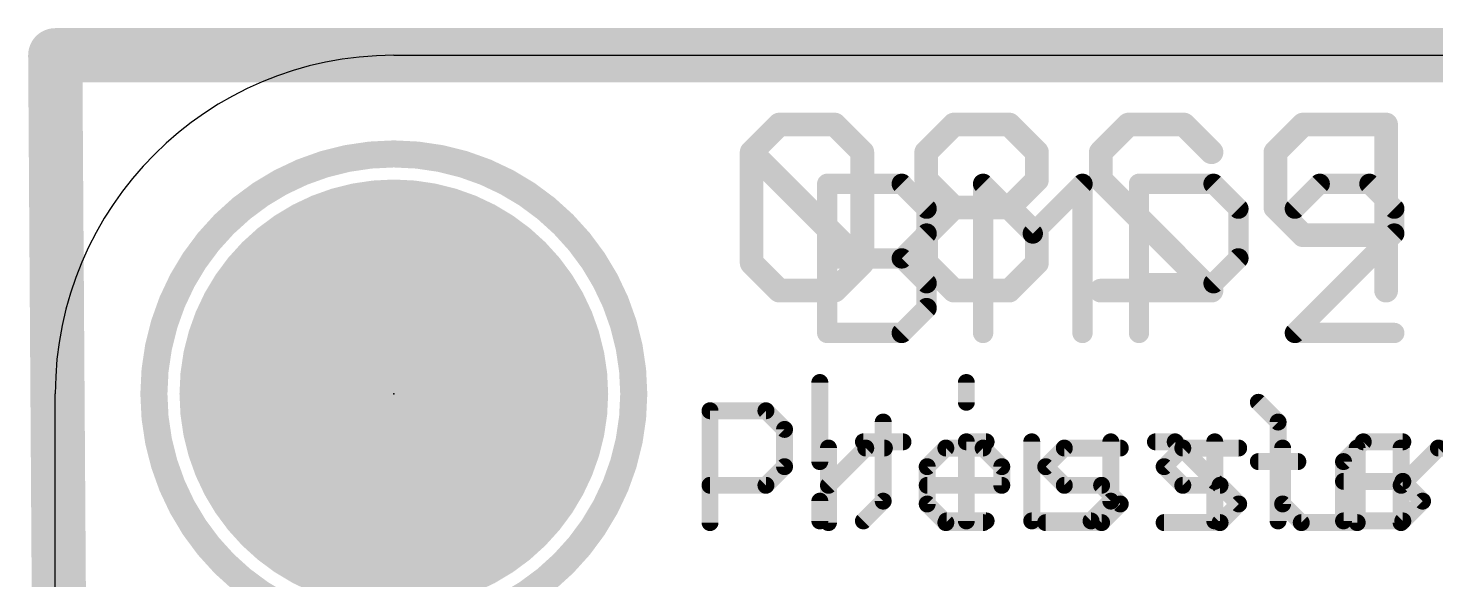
# Model space of a CAD drawing. Extents: x -0.2 to 18.1, y -0.2 to 19.3.
# Drawn here: x -0.2 to 10.36, y 15.12 to 19.25 of the extents above; entities that cross this region are included whole.
import ezdxf

# ---------------------------------------------------------------- set-up
doc = ezdxf.new("R2010")
doc.units = 0
for name, color, linetype in [('16', 132, 'CONTINUOUS'), ('17', 110, 'CONTINUOUS'), ('20', 53, 'CONTINUOUS'), ('21', 40, 'CONTINUOUS'), ('22', 6, 'CONTINUOUS'), ('23', 40, 'CONTINUOUS')]:
    doc.layers.add(name, color=color, linetype=linetype)

# ---------------------------------------------------------------- blocks, each defined once
blk = doc.blocks.new('ROUNDP')
at = {"const_width": 0.5}
blk.add_lwpolyline([(0, -0.25, 1), (0, 0.25, 1), (0, -0.25)], format="xyb", dxfattribs=at)

msp = doc.modelspace()

# ---------------------------------------------------------------- linework, layer by layer
at = {"layer": '16', "const_width": 0.4064}
for points in [[(0, 19.05), (17.78, 19.05)], [(0.127, 0), (0, 19.05)]]:
    msp.add_lwpolyline(points, dxfattribs=at)
at = {"layer": '16', "const_width": 0.2032}
for points in [[(0, 19.1516, 1), (0, 18.9484)], [(0.1016, 19.0507, 1), (-0.1016, 19.0493)]]:
    msp.add_lwpolyline(points, format="xyb", dxfattribs=at)
at = {"layer": '20'}
for p, q in [((2.54, 19.05), (15.24, 19.05)), ((0, 2.54), (0, 16.51))]:
    msp.add_line(p, q, dxfattribs=at)
msp.add_arc((2.54, 16.51), 2.54, 90, 180, dxfattribs=at)
at = {"layer": '21'}
for points, const_width in [([(2.54, 14.71, 1), (2.54, 18.31, 1), (2.54, 14.71)], 0.2032), ([(5.8293, 18.0858, 1), (5.7531, 18.0858)], 0.0762), ([(5.7912, 18.1239, 1), (5.7912, 18.0477)], 0.0762), ([(6.3774, 18.1127, 1), (6.3235, 18.0588)], 0.0762), ([(6.3505, 18.0477, 1), (6.3505, 18.1239)], 0.0762), ([(6.9987, 18.0858, 1), (6.9225, 18.0858)], 0.0762), ([(6.9875, 18.1127, 1), (6.9337, 18.0588)], 0.0762), ([(7.7444, 18.0858, 1), (7.6682, 18.0858)], 0.0762), ([(7.7332, 18.0588, 1), (7.6794, 18.1127)], 0.0762), ([(8.1681, 18.0858, 1), (8.0919, 18.0858)], 0.0762), ([(8.13, 18.1239, 1), (8.13, 18.0477)], 0.0762), ([(8.7162, 18.1127, 1), (8.6623, 18.0588)], 0.0762), ([(8.6893, 18.0477, 1), (8.6893, 18.1239)], 0.0762), ([(9.4858, 18.1239, 1), (9.4858, 18.0477)], 0.0762), ([(9.5128, 18.0588, 1), (9.4589, 18.1127)], 0.0762), ([(9.8856, 18.1127, 1), (9.8317, 18.0588)], 0.0762), ([(9.8587, 18.0477, 1), (9.8587, 18.1239)], 0.0762), ([(6.575, 17.8993, 1), (6.4988, 17.8993)], 0.0762), ([(6.51, 17.8724, 1), (6.5638, 17.9263)], 0.0762), ([(8.9138, 17.8993, 1), (8.8376, 17.8993)], 0.0762), ([(8.8488, 17.8724, 1), (8.9026, 17.9263)], 0.0762), ([(9.2724, 17.9263, 1), (9.3263, 17.8724)], 0.0762), ([(10.0832, 17.8993, 1), (10.007, 17.8993)], 0.0762), ([(10.0182, 17.8724, 1), (10.072, 17.9263)], 0.0762), ([(6.4988, 17.7129, 1), (6.575, 17.7129)], 0.0762), ([(6.5638, 17.686, 1), (6.51, 17.7398)], 0.0762), ([(7.3065, 17.7398, 1), (7.3604, 17.686)], 0.0762), ([(7.3065, 17.686, 1), (7.3604, 17.7398)], 0.0762), ([(10.007, 17.7129, 1), (10.0832, 17.7129)], 0.0762), ([(10.072, 17.686, 1), (10.0182, 17.7398)], 0.0762), ([(5.7912, 17.5646, 1), (5.7912, 17.4884)], 0.0762), ([(6.3774, 17.5534, 1), (6.3235, 17.4995)], 0.0762), ([(6.3235, 17.5534, 1), (6.3774, 17.4995)], 0.0762), ([(6.3505, 17.4884, 1), (6.3505, 17.5646)], 0.0762), ([(8.8376, 17.5265, 1), (8.9138, 17.5265)], 0.0762), ([(8.9026, 17.4995, 1), (8.8488, 17.5534)], 0.0762), ([(6.575, 17.3401, 1), (6.4988, 17.3401)], 0.0762), ([(6.51, 17.3131, 1), (6.5638, 17.367)], 0.0762), ([(8.13, 17.3782, 1), (8.13, 17.302)], 0.0762), ([(8.6623, 17.367, 1), (8.7162, 17.3131)], 0.0762), ([(8.6893, 17.302, 1), (8.6893, 17.3782)], 0.0762), ([(6.5638, 17.1267, 1), (6.51, 17.1806)], 0.0762), ([(6.4988, 17.1536, 1), (6.575, 17.1536)], 0.0762), ([(5.7912, 17.0053, 1), (5.7912, 16.9291)], 0.0762), ([(5.7531, 16.9672, 1), (5.8293, 16.9672)], 0.0762), ([(6.3235, 16.9941, 1), (6.3774, 16.9403)], 0.0762), ([(6.3505, 16.9291, 1), (6.3505, 17.0053)], 0.0762), ([(6.9225, 16.9672, 1), (6.9987, 16.9672)], 0.0762), ([(7.6682, 16.9672, 1), (7.7444, 16.9672)], 0.0762), ([(8.0919, 16.9672, 1), (8.1681, 16.9672)], 0.0762), ([(9.2994, 17.0053, 1), (9.2994, 16.9291)], 0.0762), ([(9.2724, 16.9941, 1), (9.3263, 16.9403)], 0.0762), ([(10.0451, 16.9291, 1), (10.0451, 17.0053)], 0.0762), ([(4.9119, 16.4155, 1), (4.9119, 16.352)], 0.0635), ([(4.9437, 16.3837, 1), (4.8802, 16.3837)], 0.0635), ([(5.3538, 16.4062, 1), (5.3089, 16.3613)], 0.0635), ([(5.3314, 16.352, 1), (5.3314, 16.4155)], 0.0635), ([(5.5029, 16.2439, 1), (5.4394, 16.2439)], 0.0635), ([(5.4487, 16.2214, 1), (5.4936, 16.2663)], 0.0635), ([(5.8324, 16.1041, 1), (5.7689, 16.1041)], 0.0635), ([(6.0803, 16.1358, 1), (6.0803, 16.0723)], 0.0635), ([(6.1027, 16.0816, 1), (6.0578, 16.1265)], 0.0635), ([(6.2201, 16.0723, 1), (6.2201, 16.1358)], 0.0635), ([(6.6811, 16.1358, 1), (6.6811, 16.0723)], 0.0635), ([(6.7035, 16.0816, 1), (6.6586, 16.1265)], 0.0635), ([(6.9832, 16.1265, 1), (6.9383, 16.0816)], 0.0635), ([(6.9607, 16.0723, 1), (6.9607, 16.1358)], 0.0635), ([(7.5698, 16.1358, 1), (7.5698, 16.0723)], 0.0635), ([(7.5923, 16.0816, 1), (7.5474, 16.1265)], 0.0635), ([(7.9893, 16.0723, 1), (7.9893, 16.1358)], 0.0635), ([(8.4586, 16.1358, 1), (8.4586, 16.0723)], 0.0635), ([(8.481, 16.0816, 1), (8.4361, 16.1265)], 0.0635), ([(8.878, 16.0723, 1), (8.878, 16.1358)], 0.0635), ([(9.2392, 16.1041, 1), (9.1757, 16.1041)], 0.0635), ([(9.7985, 16.1041, 1), (9.735, 16.1041)], 0.0635), ([(10.128, 16.1041, 1), (10.0645, 16.1041)], 0.0635), ([(10.3759, 16.1358, 1), (10.3759, 16.0723)], 0.0635), ([(10.3983, 16.0816, 1), (10.3534, 16.1265)], 0.0635), ([(5.4394, 15.9643, 1), (5.5029, 15.9643)], 0.0635), ([(5.4936, 15.9418, 1), (5.4487, 15.9867)], 0.0635), ([(6.573, 15.9643, 1), (6.5095, 15.9643)], 0.0635), ([(6.5188, 15.9867, 1), (6.5637, 15.9418)], 0.0635), ([(7.1323, 15.9643, 1), (7.0688, 15.9643)], 0.0635), ([(7.0781, 15.9418, 1), (7.123, 15.9867)], 0.0635), ([(7.4525, 15.9867, 1), (7.4076, 15.9418)], 0.0635), ([(7.4076, 15.9867, 1), (7.4525, 15.9418)], 0.0635), ([(8.3412, 15.9867, 1), (8.2963, 15.9418)], 0.0635), ([(8.2963, 15.9867, 1), (8.3412, 15.9418)], 0.0635), ([(4.9119, 15.8562, 1), (4.9119, 15.7927)], 0.0635), ([(5.3089, 15.8469, 1), (5.3538, 15.802)], 0.0635), ([(5.3314, 15.7927, 1), (5.3314, 15.8562)], 0.0635), ([(5.7782, 15.8469, 1), (5.8231, 15.802)], 0.0635), ([(6.5413, 15.8562, 1), (6.5413, 15.7927)], 0.0635), ([(7.0688, 15.8244, 1), (7.1323, 15.8244)], 0.0635), ([(7.1005, 15.7927, 1), (7.1005, 15.8562)], 0.0635), ([(7.5698, 15.8562, 1), (7.5698, 15.7927)], 0.0635), ([(7.5474, 15.802, 1), (7.5923, 15.8469)], 0.0635), ([(7.8719, 15.8469, 1), (7.827, 15.802)], 0.0635), ([(7.8495, 15.7927, 1), (7.8495, 15.8562)], 0.0635), ([(8.4586, 15.8562, 1), (8.4586, 15.7927)], 0.0635), ([(8.4361, 15.802, 1), (8.481, 15.8469)], 0.0635), ([(8.7607, 15.8469, 1), (8.7158, 15.802)], 0.0635), ([(8.7382, 15.7927, 1), (8.7382, 15.8562)], 0.0635), ([(10.0738, 15.8469, 1), (10.1187, 15.802)], 0.0635), ([(6.5637, 15.7071, 1), (6.5188, 15.6622)], 0.0635), ([(8.0117, 15.6622, 1), (7.9668, 15.7071)], 0.0635), ([(7.9668, 15.6622, 1), (8.0117, 15.7071)], 0.0635), ([(8.9005, 15.6622, 1), (8.8556, 15.7071)], 0.0635), ([(8.8556, 15.6622, 1), (8.9005, 15.7071)], 0.0635), ([(9.2299, 15.7071, 1), (9.185, 15.6622)], 0.0635), ([(6.5095, 15.6846, 1), (6.573, 15.6846)], 0.0635), ([(9.1757, 15.6846, 1), (9.2392, 15.6846)], 0.0635), ([(4.8802, 15.5448, 1), (4.9437, 15.5448)], 0.0635), ([(5.7689, 15.5448, 1), (5.8324, 15.5448)], 0.0635), ([(6.6811, 15.5766, 1), (6.6811, 15.513)], 0.0635), ([(6.6586, 15.5223, 1), (6.7035, 15.5673)], 0.0635), ([(6.9607, 15.513, 1), (6.9607, 15.5766)], 0.0635), ([(7.43, 15.5766, 1), (7.43, 15.513)], 0.0635), ([(7.827, 15.5673, 1), (7.8719, 15.5223)], 0.0635), ([(7.8495, 15.513, 1), (7.8495, 15.5766)], 0.0635), ([(8.3187, 15.5766, 1), (8.3187, 15.513)], 0.0635), ([(8.7158, 15.5673, 1), (8.7607, 15.5223)], 0.0635), ([(8.7382, 15.513, 1), (8.7382, 15.5766)], 0.0635), ([(9.3473, 15.5766, 1), (9.3473, 15.513)], 0.0635), ([(9.3249, 15.5223, 1), (9.3698, 15.5673)], 0.0635), ([(9.735, 15.5448, 1), (9.7985, 15.5448)], 0.0635), ([(9.7668, 15.513, 1), (9.7668, 15.5766)], 0.0635), ([(10.0645, 15.5448, 1), (10.128, 15.5448)], 0.0635)]:
    msp.add_lwpolyline(points, format="xyb", dxfattribs=dict(at, const_width=const_width))
for points, const_width in [([(5.7912, 16.9672), (5.7912, 18.0858)], 0.1524), ([(5.7912, 18.0858), (6.3505, 18.0858)], 0.1524), ([(6.3505, 18.0858), (6.5369, 17.8993)], 0.1524), ([(6.9606, 16.9672), (6.9606, 18.0858)], 0.1524), ([(6.9606, 18.0858), (7.3334, 17.7129)], 0.1524), ([(7.3334, 17.7129), (7.7063, 18.0858)], 0.1524), ([(7.7063, 18.0858), (7.7063, 16.9672)], 0.1524), ([(8.13, 16.9672), (8.13, 18.0858)], 0.1524), ([(8.13, 18.0858), (8.6893, 18.0858)], 0.1524), ([(8.6893, 18.0858), (8.8757, 17.8993)], 0.1524), ([(9.4858, 18.0858), (9.2994, 17.8993)], 0.1524), ([(9.8587, 18.0858), (9.4858, 18.0858)], 0.1524), ([(10.0451, 17.8993), (9.8587, 18.0858)], 0.1524), ([(6.5369, 17.8993), (6.5369, 17.7129)], 0.1524), ([(8.8757, 17.8993), (8.8757, 17.5265)], 0.1524), ([(10.0451, 17.7129), (10.0451, 17.8993)], 0.1524), ([(6.5369, 17.7129), (6.3505, 17.5265)], 0.1524), ([(9.2994, 16.9672), (10.0451, 17.7129)], 0.1524), ([(5.7912, 17.5265), (6.3505, 17.5265)], 0.1524), ([(6.3505, 17.5265), (6.5369, 17.3401)], 0.1524), ([(8.8757, 17.5265), (8.6893, 17.3401)], 0.1524), ([(6.5369, 17.3401), (6.5369, 17.1536)], 0.1524), ([(8.6893, 17.3401), (8.13, 17.3401)], 0.1524), ([(6.5369, 17.1536), (6.3505, 16.9672)], 0.1524), ([(6.3505, 16.9672), (5.7912, 16.9672)], 0.1524), ([(10.0451, 16.9672), (9.2994, 16.9672)], 0.1524), ([(4.9119, 15.5448), (4.9119, 16.3837)], 0.127), ([(4.9119, 16.3837), (5.3314, 16.3837)], 0.127), ([(5.3314, 16.3837), (5.4712, 16.2439)], 0.127), ([(5.4712, 16.2439), (5.4712, 15.9643)], 0.127), ([(5.8006, 15.5448), (5.8006, 16.1041)], 0.127), ([(5.8006, 15.8244), (6.0803, 16.1041)], 0.127), ([(6.0803, 16.1041), (6.2201, 16.1041)], 0.127), ([(6.5413, 15.9643), (6.6811, 16.1041)], 0.127), ([(6.6811, 16.1041), (6.9607, 16.1041)], 0.127), ([(6.9607, 16.1041), (7.1005, 15.9643)], 0.127), ([(7.43, 15.9643), (7.5698, 16.1041)], 0.127), ([(7.5698, 16.1041), (7.9893, 16.1041)], 0.127), ([(8.3187, 15.9643), (8.4586, 16.1041)], 0.127), ([(8.4586, 16.1041), (8.878, 16.1041)], 0.127), ([(9.2075, 16.1041), (9.2075, 15.6846)], 0.127), ([(9.7668, 15.5448), (9.7668, 16.1041)], 0.127), ([(10.0962, 15.5448), (10.0962, 16.1041)], 0.127), ([(10.0962, 15.8244), (10.3759, 16.1041)], 0.127), ([(10.3759, 16.1041), (10.5157, 16.1041)], 0.127), ([(5.4712, 15.9643), (5.3314, 15.8244)], 0.127), ([(6.5413, 15.6846), (6.5413, 15.9643)], 0.127), ([(7.1005, 15.9643), (7.1005, 15.8244)], 0.127), ([(7.5698, 15.8244), (7.43, 15.9643)], 0.127), ([(8.4586, 15.8244), (8.3187, 15.9643)], 0.127), ([(5.3314, 15.8244), (4.9119, 15.8244)], 0.127), ([(7.1005, 15.8244), (6.5413, 15.8244)], 0.127), ([(7.8495, 15.8244), (7.5698, 15.8244)], 0.127), ([(7.9893, 15.6846), (7.8495, 15.8244)], 0.127), ([(8.7382, 15.8244), (8.4586, 15.8244)], 0.127), ([(8.878, 15.6846), (8.7382, 15.8244)], 0.127), ([(6.6811, 15.5448), (6.5413, 15.6846)], 0.127), ([(7.8495, 15.5448), (7.9893, 15.6846)], 0.127), ([(8.7382, 15.5448), (8.878, 15.6846)], 0.127), ([(9.2075, 15.6846), (9.3473, 15.5448)], 0.127), ([(6.9607, 15.5448), (6.6811, 15.5448)], 0.127), ([(7.43, 15.5448), (7.8495, 15.5448)], 0.127), ([(8.3187, 15.5448), (8.7382, 15.5448)], 0.127), ([(9.3473, 15.5448), (9.7668, 15.5448)], 0.127)]:
    msp.add_lwpolyline(points, dxfattribs=dict(at, const_width=const_width))
at = {"layer": '22'}
for points, const_width in [([(5.4318, 18.5304), (5.2242, 18.3228)], 0.1778), ([(5.847, 18.5304), (5.4318, 18.5304)], 0.1778), ([(6.0547, 18.3228), (5.847, 18.5304)], 0.1778), ([(6.7416, 18.5304), (6.5339, 18.3228)], 0.1778), ([(7.1568, 18.5304), (6.7416, 18.5304)], 0.1778), ([(7.3644, 18.3228), (7.1568, 18.5304)], 0.1778), ([(7.8437, 18.3228), (8.0513, 18.5304)], 0.1778), ([(8.0513, 18.5304), (8.4665, 18.5304)], 0.1778), ([(8.4665, 18.5304), (8.6741, 18.3228)], 0.1778), ([(9.361, 18.5304), (9.1534, 18.3228)], 0.1778), ([(9.9838, 18.5304), (9.361, 18.5304)], 0.1778), ([(9.9838, 17.2847), (9.9838, 18.5304)], 0.1778), ([(5.2242, 18.3228), (5.2242, 17.4923)], 0.1778), ([(6.0547, 17.4923), (5.2242, 18.3228)], 0.1778), ([(6.0547, 17.4923), (6.0547, 18.3228)], 0.1778), ([(6.5339, 18.3228), (6.5339, 18.1151)], 0.1778), ([(7.3644, 18.1151), (7.3644, 18.3228)], 0.1778), ([(7.8437, 18.1151), (7.8437, 18.3228)], 0.1778), ([(9.1534, 18.3228), (9.1534, 17.9075)], 0.1778), ([(6.5339, 18.1151), (6.7416, 17.9075)], 0.1778), ([(7.1568, 17.9075), (7.3644, 18.1151)], 0.1778), ([(8.6741, 17.2847), (7.8437, 18.1151)], 0.1778), ([(6.7416, 17.9075), (6.5339, 17.6999)], 0.1778), ([(7.1568, 17.9075), (6.7416, 17.9075)], 0.1778), ([(7.3644, 17.6999), (7.1568, 17.9075)], 0.1778), ([(9.1534, 17.9075), (9.361, 17.6999)], 0.1778), ([(6.5339, 17.6999), (6.5339, 17.4923)], 0.1778), ([(7.3644, 17.4923), (7.3644, 17.6999)], 0.1778), ([(9.361, 17.6999), (9.9838, 17.6999)], 0.1778), ([(5.2242, 17.4923), (5.4318, 17.2847)], 0.1778), ([(5.847, 17.2847), (6.0547, 17.4923)], 0.1778), ([(6.5339, 17.4923), (6.7416, 17.2847)], 0.1778), ([(7.1568, 17.2847), (7.3644, 17.4923)], 0.1778), ([(5.4318, 17.2847), (5.847, 17.2847)], 0.1778), ([(6.7416, 17.2847), (7.1568, 17.2847)], 0.1778), ([(7.8437, 17.2847), (8.6741, 17.2847)], 0.1778), ([(5.7358, 16.5956), (5.7358, 16.0024)], 0.127), ([(6.8349, 16.5956), (6.8349, 16.4473)], 0.127), ([(9.1737, 16.299), (9.0254, 16.4473)], 0.127), ([(6.2112, 16.299), (6.2112, 15.7058)], 0.127), ([(9.1737, 15.5575), (9.1737, 16.299)], 0.127), ([(6.3595, 16.1507), (6.0629, 16.1507)], 0.127), ([(6.9832, 16.1507), (6.8349, 16.1507)], 0.127), ([(6.8349, 16.1507), (6.8349, 15.5575)], 0.127), ([(7.3255, 15.5575), (7.3255, 16.1507)], 0.127), ([(7.9187, 16.1507), (7.9187, 15.7058)], 0.127), ([(8.4017, 16.1507), (8.2534, 16.1507)], 0.127), ([(8.6983, 15.8541), (8.4017, 16.1507)], 0.127), ([(8.6983, 15.5575), (8.6983, 16.1507)], 0.127), ([(9.8126, 16.1507), (9.6643, 16.0024)], 0.127), ([(10.1092, 16.1507), (9.8126, 16.1507)], 0.127), ([(9.3219, 16.0024), (9.0254, 16.0024)], 0.127), ([(9.6643, 16.0024), (9.6643, 15.5575)], 0.127), ([(10.1092, 15.8541), (9.6643, 15.8541)], 0.127), ([(10.2575, 15.7058), (10.1092, 15.8541)], 0.127), ([(5.7358, 15.7058), (5.7358, 15.5575)], 0.127), ([(6.2112, 15.7058), (6.0629, 15.5575)], 0.127), ([(7.9187, 15.7058), (7.7704, 15.5575)], 0.127), ([(10.1092, 15.5575), (10.2575, 15.7058)], 0.127), ([(6.9832, 15.5575), (6.6866, 15.5575)], 0.127), ([(7.7704, 15.5575), (7.3255, 15.5575)], 0.127), ([(9.6643, 15.5575), (10.1092, 15.5575)], 0.127)]:
    msp.add_lwpolyline(points, dxfattribs=dict(at, const_width=const_width))
for points, const_width in [([(5.4318, 18.5748, 1), (5.4318, 18.4859)], 0.0889), ([(5.4633, 18.4989, 1), (5.4004, 18.5618)], 0.0889), ([(5.8785, 18.5618, 1), (5.8156, 18.4989)], 0.0889), ([(5.847, 18.4859, 1), (5.847, 18.5748)], 0.0889), ([(6.7416, 18.5748, 1), (6.7416, 18.4859)], 0.0889), ([(6.773, 18.4989, 1), (6.7101, 18.5618)], 0.0889), ([(7.1882, 18.5618, 1), (7.1253, 18.4989)], 0.0889), ([(7.1568, 18.4859, 1), (7.1568, 18.5748)], 0.0889), ([(8.0513, 18.5748, 1), (8.0513, 18.4859)], 0.0889), ([(8.0827, 18.4989, 1), (8.0198, 18.5618)], 0.0889), ([(8.4979, 18.5618, 1), (8.4351, 18.4989)], 0.0889), ([(8.4665, 18.4859, 1), (8.4665, 18.5748)], 0.0889), ([(9.361, 18.5748, 1), (9.361, 18.4859)], 0.0889), ([(9.3924, 18.4989, 1), (9.3296, 18.5618)], 0.0889), ([(10.0283, 18.5304, 1), (9.9394, 18.5304)], 0.0889), ([(9.9838, 18.4859, 1), (9.9838, 18.5748)], 0.0889), ([(5.2687, 18.3228, 1), (5.1798, 18.3228)], 0.0889), ([(5.2556, 18.3542, 1), (5.1928, 18.2913)], 0.0889), ([(5.1928, 18.3542, 1), (5.2556, 18.2913)], 0.0889), ([(6.0991, 18.3228, 1), (6.0102, 18.3228)], 0.0889), ([(6.0232, 18.2913, 1), (6.0861, 18.3542)], 0.0889), ([(6.5784, 18.3228, 1), (6.4895, 18.3228)], 0.0889), ([(6.5025, 18.3542, 1), (6.5654, 18.2913)], 0.0889), ([(7.4088, 18.3228, 1), (7.3199, 18.3228)], 0.0889), ([(7.333, 18.2913, 1), (7.3958, 18.3542)], 0.0889), ([(7.8122, 18.3542, 1), (7.8751, 18.2913)], 0.0889), ([(7.8881, 18.3228, 1), (7.7992, 18.3228)], 0.0889), ([(8.6427, 18.2913, 1), (8.7055, 18.3542)], 0.0889), ([(9.1978, 18.3228, 1), (9.1089, 18.3228)], 0.0889), ([(9.122, 18.3542, 1), (9.1848, 18.2913)], 0.0889), ([(6.5654, 18.1466, 1), (6.5025, 18.0837)], 0.0889), ([(7.3958, 18.0837, 1), (7.333, 18.1466)], 0.0889), ([(7.8751, 18.1466, 1), (7.8122, 18.0837)], 0.0889), ([(6.4895, 18.1151, 1), (6.5784, 18.1151)], 0.0889), ([(7.3199, 18.1151, 1), (7.4088, 18.1151)], 0.0889), ([(7.7992, 18.1151, 1), (7.8881, 18.1151)], 0.0889), ([(6.7416, 17.952, 1), (6.7416, 17.8631)], 0.0889), ([(6.773, 17.8761, 1), (6.7101, 17.939)], 0.0889), ([(6.7101, 17.8761, 1), (6.773, 17.939)], 0.0889), ([(7.1882, 17.939, 1), (7.1253, 17.8761)], 0.0889), ([(7.1253, 17.939, 1), (7.1882, 17.8761)], 0.0889), ([(7.1568, 17.8631, 1), (7.1568, 17.952)], 0.0889), ([(9.1848, 17.939, 1), (9.122, 17.8761)], 0.0889), ([(9.1089, 17.9075, 1), (9.1978, 17.9075)], 0.0889), ([(6.5784, 17.6999, 1), (6.4895, 17.6999)], 0.0889), ([(6.5025, 17.7313, 1), (6.5654, 17.6685)], 0.0889), ([(7.4088, 17.6999, 1), (7.3199, 17.6999)], 0.0889), ([(7.333, 17.6685, 1), (7.3958, 17.7313)], 0.0889), ([(9.361, 17.7444, 1), (9.361, 17.6555)], 0.0889), ([(9.3296, 17.6685, 1), (9.3924, 17.7313)], 0.0889), ([(9.9838, 17.6555, 1), (9.9838, 17.7444)], 0.0889), ([(5.2556, 17.5237, 1), (5.1928, 17.4609)], 0.0889), ([(5.1798, 17.4923, 1), (5.2687, 17.4923)], 0.0889), ([(6.0102, 17.4923, 1), (6.0991, 17.4923)], 0.0889), ([(6.0861, 17.4609, 1), (6.0232, 17.5237)], 0.0889), ([(6.0232, 17.4609, 1), (6.0861, 17.5237)], 0.0889), ([(6.4895, 17.4923, 1), (6.5784, 17.4923)], 0.0889), ([(6.5654, 17.5237, 1), (6.5025, 17.4609)], 0.0889), ([(7.3199, 17.4923, 1), (7.4088, 17.4923)], 0.0889), ([(7.3958, 17.4609, 1), (7.333, 17.5237)], 0.0889), ([(5.4318, 17.3292, 1), (5.4318, 17.2402)], 0.0889), ([(5.4004, 17.2533, 1), (5.4633, 17.3161)], 0.0889), ([(5.8156, 17.3161, 1), (5.8785, 17.2533)], 0.0889), ([(5.847, 17.2402, 1), (5.847, 17.3292)], 0.0889), ([(6.7416, 17.3292, 1), (6.7416, 17.2402)], 0.0889), ([(6.7101, 17.2533, 1), (6.773, 17.3161)], 0.0889), ([(7.1253, 17.3161, 1), (7.1882, 17.2533)], 0.0889), ([(7.1568, 17.2402, 1), (7.1568, 17.3292)], 0.0889), ([(7.8437, 17.3292, 1), (7.8437, 17.2402)], 0.0889), ([(8.6427, 17.2533, 1), (8.7055, 17.3161)], 0.0889), ([(8.6741, 17.2402, 1), (8.6741, 17.3292)], 0.0889), ([(9.9394, 17.2847, 1), (10.0283, 17.2847)], 0.0889), ([(5.7675, 16.5956, 1), (5.704, 16.5956)], 0.0635), ([(6.8666, 16.5956, 1), (6.8031, 16.5956)], 0.0635), ([(6.8031, 16.4473, 1), (6.8666, 16.4473)], 0.0635), ([(9.0478, 16.4697, 1), (9.0029, 16.4248)], 0.0635), ([(6.2429, 16.299, 1), (6.1794, 16.299)], 0.0635), ([(9.2054, 16.299, 1), (9.1419, 16.299)], 0.0635), ([(9.1512, 16.2765, 1), (9.1961, 16.3214)], 0.0635), ([(6.0629, 16.1824, 1), (6.0629, 16.1189)], 0.0635), ([(6.3595, 16.1189, 1), (6.3595, 16.1824)], 0.0635), ([(6.8666, 16.1507, 1), (6.8031, 16.1507)], 0.0635), ([(6.8349, 16.1824, 1), (6.8349, 16.1189)], 0.0635), ([(6.9832, 16.1189, 1), (6.9832, 16.1824)], 0.0635), ([(7.3572, 16.1507, 1), (7.2937, 16.1507)], 0.0635), ([(7.9504, 16.1507, 1), (7.8869, 16.1507)], 0.0635), ([(8.2534, 16.1824, 1), (8.2534, 16.1189)], 0.0635), ([(8.4241, 16.1731, 1), (8.3792, 16.1282)], 0.0635), ([(8.4017, 16.1189, 1), (8.4017, 16.1824)], 0.0635), ([(8.73, 16.1507, 1), (8.6665, 16.1507)], 0.0635), ([(9.8126, 16.1824, 1), (9.8126, 16.1189)], 0.0635), ([(9.835, 16.1282, 1), (9.7901, 16.1731)], 0.0635), ([(10.1092, 16.1189, 1), (10.1092, 16.1824)], 0.0635), ([(9.0254, 16.0341, 1), (9.0254, 15.9706)], 0.0635), ([(9.3219, 15.9706, 1), (9.3219, 16.0341)], 0.0635), ([(9.696, 16.0024, 1), (9.6325, 16.0024)], 0.0635), ([(9.6418, 16.0248, 1), (9.6867, 15.9799)], 0.0635), ([(5.704, 16.0024, 1), (5.7675, 16.0024)], 0.0635), ([(8.6758, 15.8316, 1), (8.7207, 15.8765)], 0.0635), ([(9.6643, 15.8858, 1), (9.6643, 15.8223)], 0.0635), ([(10.1316, 15.8765, 1), (10.0867, 15.8316)], 0.0635), ([(10.1092, 15.8223, 1), (10.1092, 15.8858)], 0.0635), ([(5.7675, 15.7058, 1), (5.704, 15.7058)], 0.0635), ([(6.1794, 15.7058, 1), (6.2429, 15.7058)], 0.0635), ([(6.2336, 15.6833, 1), (6.1887, 15.7282)], 0.0635), ([(7.8869, 15.7058, 1), (7.9504, 15.7058)], 0.0635), ([(7.9411, 15.6833, 1), (7.8962, 15.7282)], 0.0635), ([(10.2799, 15.6833, 1), (10.235, 15.7282)], 0.0635), ([(10.235, 15.6833, 1), (10.2799, 15.7282)], 0.0635), ([(5.704, 15.5575, 1), (5.7675, 15.5575)], 0.0635), ([(6.0404, 15.58, 1), (6.0853, 15.535)], 0.0635), ([(6.6866, 15.5893, 1), (6.6866, 15.5258)], 0.0635), ([(6.8031, 15.5575, 1), (6.8666, 15.5575)], 0.0635), ([(6.9832, 15.5258, 1), (6.9832, 15.5893)], 0.0635), ([(7.3255, 15.5893, 1), (7.3255, 15.5258)], 0.0635), ([(7.2937, 15.5575, 1), (7.3572, 15.5575)], 0.0635), ([(7.7479, 15.58, 1), (7.7928, 15.535)], 0.0635), ([(7.7704, 15.5258, 1), (7.7704, 15.5893)], 0.0635), ([(8.6665, 15.5575, 1), (8.73, 15.5575)], 0.0635), ([(9.1419, 15.5575, 1), (9.2054, 15.5575)], 0.0635), ([(9.6325, 15.5575, 1), (9.696, 15.5575)], 0.0635), ([(9.6643, 15.5893, 1), (9.6643, 15.5258)], 0.0635), ([(10.0867, 15.58, 1), (10.1316, 15.535)], 0.0635), ([(10.1092, 15.5258, 1), (10.1092, 15.5893)], 0.0635)]:
    msp.add_lwpolyline(points, format="xyb", dxfattribs=dict(at, const_width=const_width))
at = {"layer": '23'}
msp.add_point((2.54, 16.51), dxfattribs=at)

# ---------------------------------------------------------------- block references
at = {"layer": '17', "xscale": 3.216, "yscale": 3.216}
msp.add_blockref('ROUNDP', (2.54, 16.51), dxfattribs=at)
msp.add_blockref('ROUNDP', (2.54, 16.51), dxfattribs=at)

doc.saveas('drawing.dxf')
